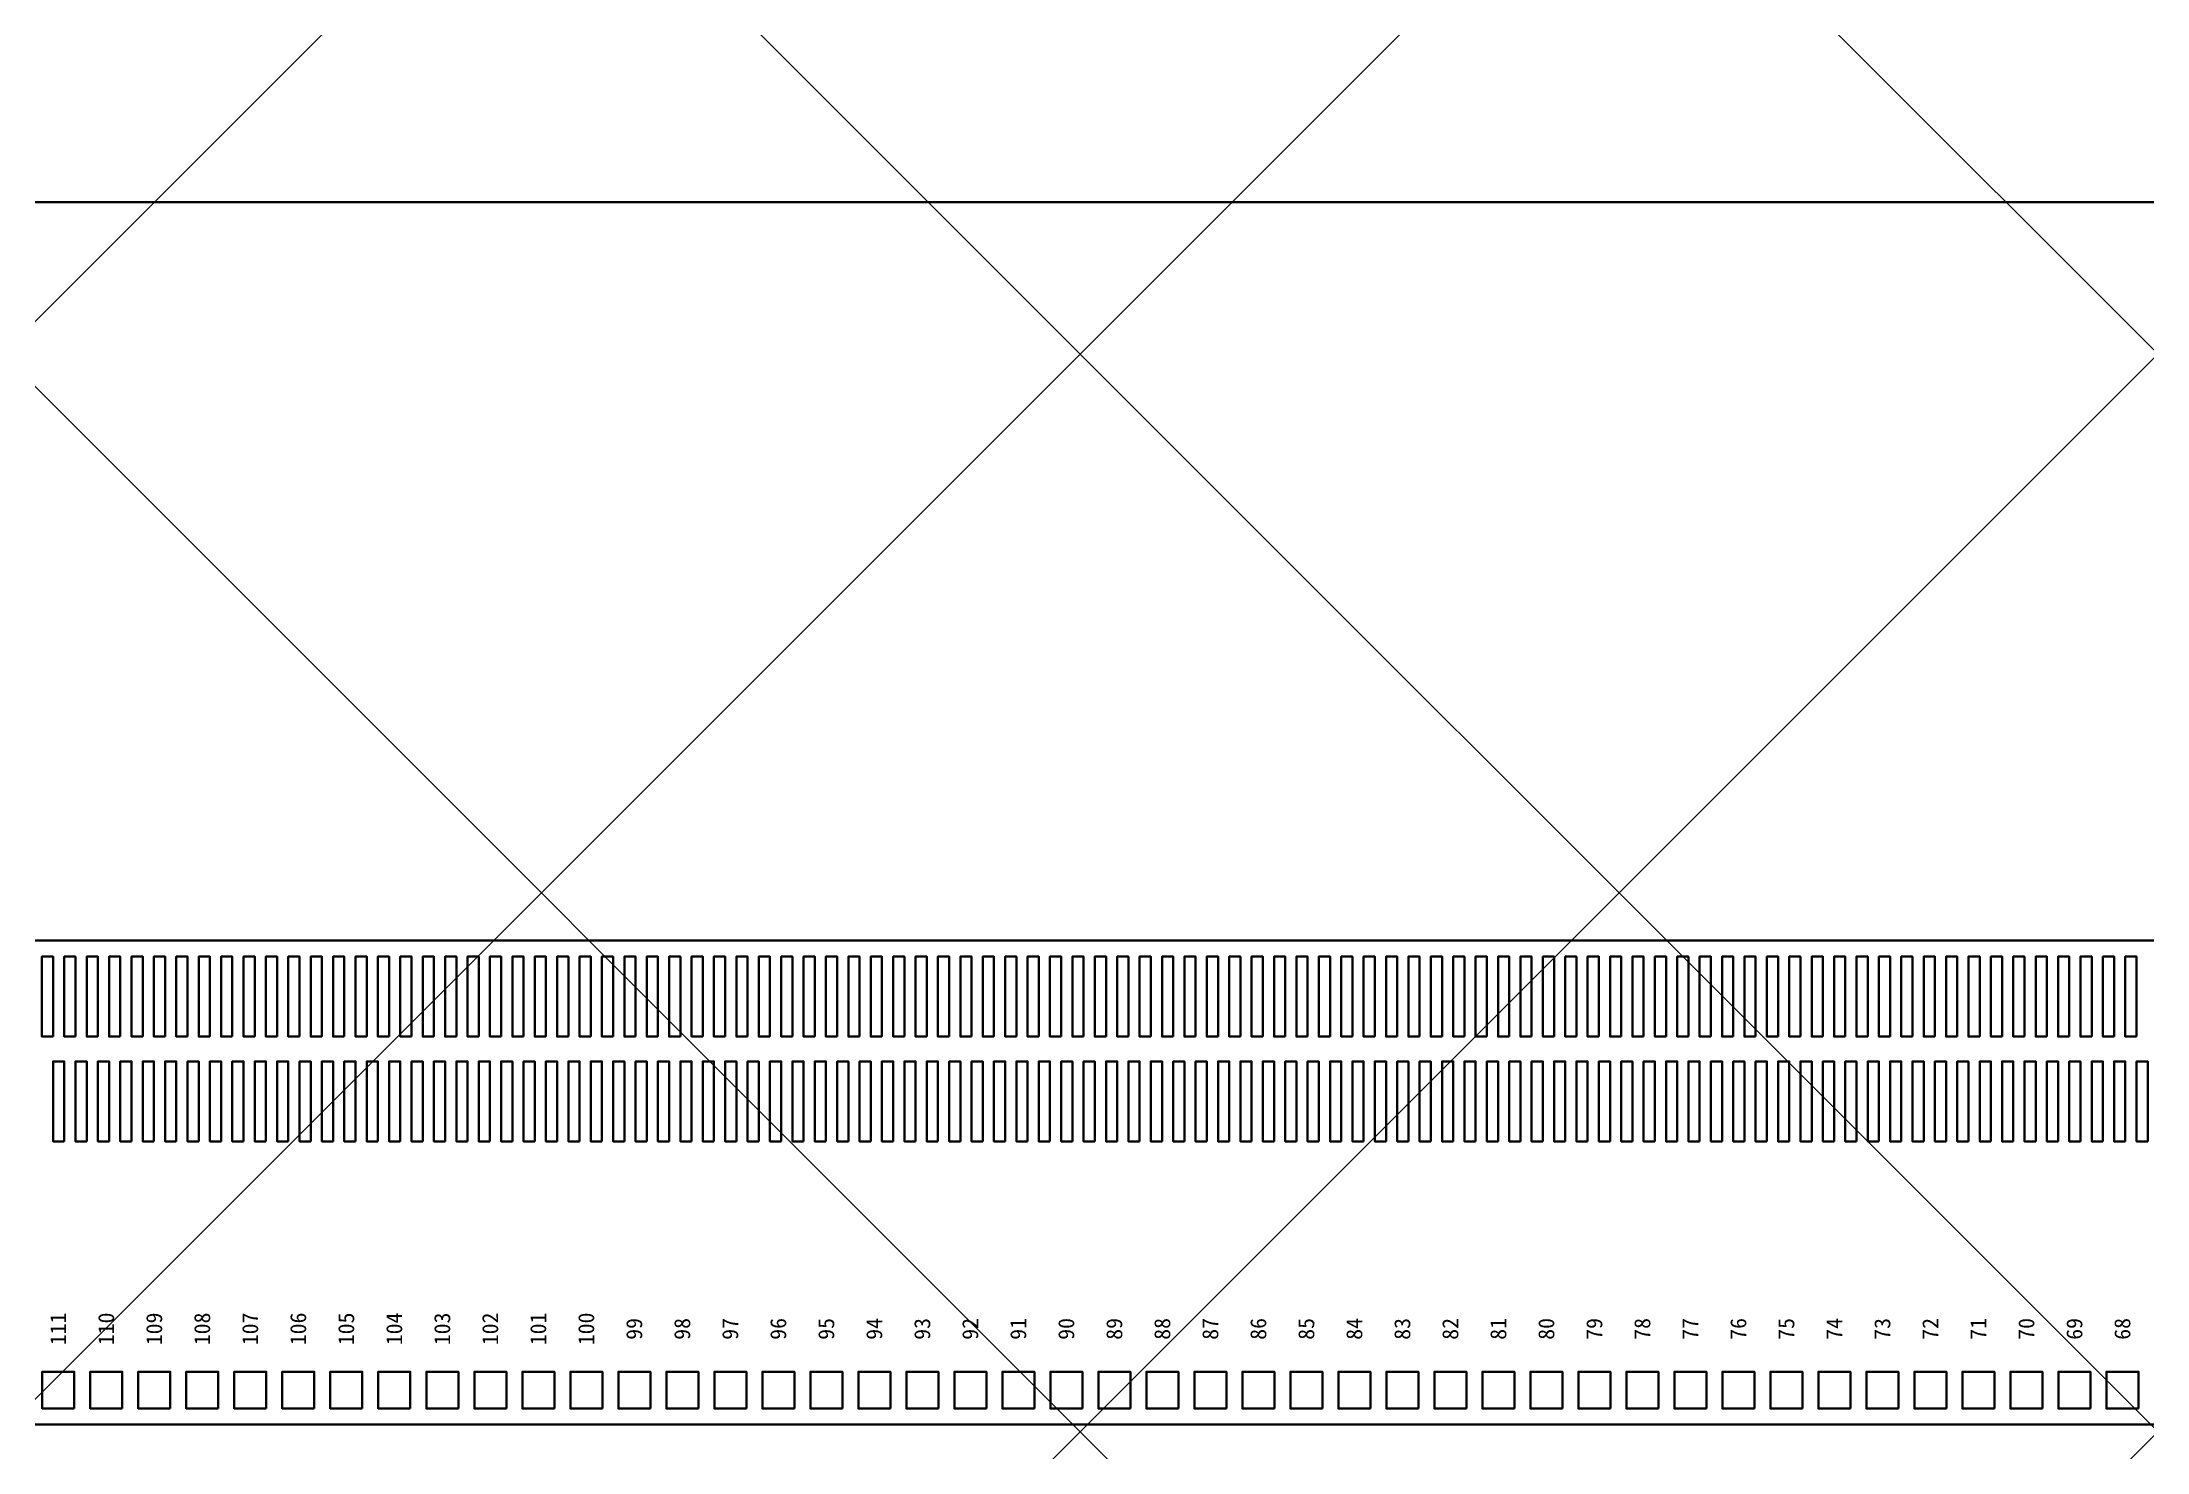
# Model space of a CAD drawing. Header units: millimetres. Extents: x -14728 to -14345, y -1653 to -1382.
# Drawn here: x -14631.033 to -14628.402, y -1500.549 to -1498.786 of the extents above; entities that cross this region are included whole.
import ezdxf
from ezdxf.enums import TextEntityAlignment as Align

# ---------------------------------------------------------------- set-up
doc = ezdxf.new("R2010")
doc.units = ezdxf.units.MM
doc.layers.add('L122.drawing', color=7, linetype='Continuous', lineweight=100)
doc.layers.add('TFT_line.drawing', color=3, linetype='Continuous', lineweight=100)
doc.layers.add('lcd', color=4, linetype='Continuous')
doc.layers.add('T-SHADING黑白双面胶', color=5, linetype='Continuous')
doc.styles.get("Standard").update_dxf_attribs({"font": 'SimSun.ttf'})

# ---------------------------------------------------------------- blocks, each defined once
blk = doc.blocks.new('BL20260327')
at = {"layer": 'T-SHADING黑白双面胶', "ltscale": 0.2}
h = blk.add_hatch(dxfattribs=at)
h.set_pattern_fill('ANSI37,_O', color=256, scale=0.3)
h.set_pattern_definition([(45, (-15383.40399561759, 139.4954036169188), (-0.6735192090801864, 0.6735192090801865), []), (135, (-15383.40399561759, 139.4954036169188), (-0.6735192090801865, -0.6735192090801864), [])])
h.paths.add_polyline_path([(-14838.02374252227, -1518.564671805531), (-14838.02374252227, -1448.74467180553), (-14889.62374252227, -1448.74467180553), (-14889.62374252227, -1518.56467180553)])
h.paths.add_polyline_path([(-14839.22374252224, -1515.344671805531), (-14888.42374252227, -1515.34467180553), (-14888.42374252227, -1449.944671805531), (-14839.22374252227, -1449.944671805531)], flags=16)
blk = doc.blocks.new('NV3030B1N_PAD_NOshift')
at = {"layer": 'TFT_line.drawing', "color": 3, "linetype": 'Continuous', "lineweight": 100}
for points in [[(-7.65, -0.3025), (7.65, -0.3025), (7.65, 0.3025), (-7.65, 0.3025)], [(-3.29, 0.1825), (-3.276, 0.1825), (-3.276, 0.2825), (-3.29, 0.2825)], [(-3.262, 0.1825), (-3.248, 0.1825), (-3.248, 0.2825), (-3.262, 0.2825)], [(-3.234, 0.1825), (-3.22, 0.1825), (-3.22, 0.2825), (-3.234, 0.2825)], [(-3.206, 0.1825), (-3.192, 0.1825), (-3.192, 0.2825), (-3.206, 0.2825)], [(-3.178, 0.1825), (-3.164, 0.1825), (-3.164, 0.2825), (-3.178, 0.2825)], [(-3.15, 0.1825), (-3.136, 0.1825), (-3.136, 0.2825), (-3.15, 0.2825)], [(-3.122, 0.1825), (-3.108, 0.1825), (-3.108, 0.2825), (-3.122, 0.2825)], [(-3.094, 0.1825), (-3.08, 0.1825), (-3.08, 0.2825), (-3.094, 0.2825)], [(-3.066, 0.1825), (-3.052, 0.1825), (-3.052, 0.2825), (-3.066, 0.2825)], [(-3.038, 0.1825), (-3.024, 0.1825), (-3.024, 0.2825), (-3.038, 0.2825)], [(-3.01, 0.1825), (-2.996, 0.1825), (-2.996, 0.2825), (-3.01, 0.2825)], [(-2.982, 0.1825), (-2.968, 0.1825), (-2.968, 0.2825), (-2.982, 0.2825)], [(-2.954, 0.1825), (-2.94, 0.1825), (-2.94, 0.2825), (-2.954, 0.2825)], [(-2.926, 0.1825), (-2.912, 0.1825), (-2.912, 0.2825), (-2.926, 0.2825)], [(-2.898, 0.1825), (-2.884, 0.1825), (-2.884, 0.2825), (-2.898, 0.2825)], [(-2.87, 0.1825), (-2.856, 0.1825), (-2.856, 0.2825), (-2.87, 0.2825)], [(-2.842, 0.1825), (-2.828, 0.1825), (-2.828, 0.2825), (-2.842, 0.2825)], [(-2.814, 0.1825), (-2.8, 0.1825), (-2.8, 0.2825), (-2.814, 0.2825)], [(-2.786, 0.1825), (-2.772, 0.1825), (-2.772, 0.2825), (-2.786, 0.2825)], [(-2.758, 0.1825), (-2.744, 0.1825), (-2.744, 0.2825), (-2.758, 0.2825)], [(-2.73, 0.1825), (-2.716, 0.1825), (-2.716, 0.2825), (-2.73, 0.2825)], [(-2.702, 0.1825), (-2.688, 0.1825), (-2.688, 0.2825), (-2.702, 0.2825)], [(-2.674, 0.1825), (-2.66, 0.1825), (-2.66, 0.2825), (-2.674, 0.2825)], [(-2.646, 0.1825), (-2.632, 0.1825), (-2.632, 0.2825), (-2.646, 0.2825)], [(-2.618, 0.1825), (-2.604, 0.1825), (-2.604, 0.2825), (-2.618, 0.2825)], [(-2.59, 0.1825), (-2.576, 0.1825), (-2.576, 0.2825), (-2.59, 0.2825)], [(-2.562, 0.1825), (-2.548, 0.1825), (-2.548, 0.2825), (-2.562, 0.2825)], [(-2.534, 0.1825), (-2.52, 0.1825), (-2.52, 0.2825), (-2.534, 0.2825)], [(-2.506, 0.1825), (-2.492, 0.1825), (-2.492, 0.2825), (-2.506, 0.2825)], [(-2.478, 0.1825), (-2.464, 0.1825), (-2.464, 0.2825), (-2.478, 0.2825)], [(-2.45, 0.1825), (-2.436, 0.1825), (-2.436, 0.2825), (-2.45, 0.2825)], [(-2.422, 0.1825), (-2.408, 0.1825), (-2.408, 0.2825), (-2.422, 0.2825)], [(-2.394, 0.1825), (-2.38, 0.1825), (-2.38, 0.2825), (-2.394, 0.2825)], [(-2.366, 0.1825), (-2.352, 0.1825), (-2.352, 0.2825), (-2.366, 0.2825)], [(-2.338, 0.1825), (-2.324, 0.1825), (-2.324, 0.2825), (-2.338, 0.2825)], [(-2.31, 0.1825), (-2.296, 0.1825), (-2.296, 0.2825), (-2.31, 0.2825)], [(-2.282, 0.1825), (-2.268, 0.1825), (-2.268, 0.2825), (-2.282, 0.2825)], [(-2.254, 0.1825), (-2.24, 0.1825), (-2.24, 0.2825), (-2.254, 0.2825)], [(-2.226, 0.1825), (-2.212, 0.1825), (-2.212, 0.2825), (-2.226, 0.2825)], [(-2.198, 0.1825), (-2.184, 0.1825), (-2.184, 0.2825), (-2.198, 0.2825)], [(-2.17, 0.1825), (-2.156, 0.1825), (-2.156, 0.2825), (-2.17, 0.2825)], [(-2.142, 0.1825), (-2.128, 0.1825), (-2.128, 0.2825), (-2.142, 0.2825)], [(-2.114, 0.1825), (-2.1, 0.1825), (-2.1, 0.2825), (-2.114, 0.2825)], [(-2.086, 0.1825), (-2.072, 0.1825), (-2.072, 0.2825), (-2.086, 0.2825)], [(-2.058, 0.1825), (-2.044, 0.1825), (-2.044, 0.2825), (-2.058, 0.2825)], [(-2.03, 0.1825), (-2.016, 0.1825), (-2.016, 0.2825), (-2.03, 0.2825)], [(-2.002, 0.1825), (-1.988, 0.1825), (-1.988, 0.2825), (-2.002, 0.2825)], [(-1.974, 0.1825), (-1.96, 0.1825), (-1.96, 0.2825), (-1.974, 0.2825)], [(-1.946, 0.1825), (-1.932, 0.1825), (-1.932, 0.2825), (-1.946, 0.2825)], [(-1.918, 0.1825), (-1.904, 0.1825), (-1.904, 0.2825), (-1.918, 0.2825)], [(-1.89, 0.1825), (-1.876, 0.1825), (-1.876, 0.2825), (-1.89, 0.2825)], [(-1.862, 0.1825), (-1.848, 0.1825), (-1.848, 0.2825), (-1.862, 0.2825)], [(-1.834, 0.1825), (-1.82, 0.1825), (-1.82, 0.2825), (-1.834, 0.2825)], [(-1.806, 0.1825), (-1.792, 0.1825), (-1.792, 0.2825), (-1.806, 0.2825)], [(-1.778, 0.1825), (-1.764, 0.1825), (-1.764, 0.2825), (-1.778, 0.2825)], [(-1.75, 0.1825), (-1.736, 0.1825), (-1.736, 0.2825), (-1.75, 0.2825)], [(-1.722, 0.1825), (-1.708, 0.1825), (-1.708, 0.2825), (-1.722, 0.2825)], [(-1.694, 0.1825), (-1.68, 0.1825), (-1.68, 0.2825), (-1.694, 0.2825)], [(-1.666, 0.1825), (-1.652, 0.1825), (-1.652, 0.2825), (-1.666, 0.2825)], [(-1.638, 0.1825), (-1.624, 0.1825), (-1.624, 0.2825), (-1.638, 0.2825)], [(-1.61, 0.1825), (-1.596, 0.1825), (-1.596, 0.2825), (-1.61, 0.2825)], [(-1.582, 0.1825), (-1.568, 0.1825), (-1.568, 0.2825), (-1.582, 0.2825)], [(-1.554, 0.1825), (-1.54, 0.1825), (-1.54, 0.2825), (-1.554, 0.2825)], [(-1.526, 0.1825), (-1.512, 0.1825), (-1.512, 0.2825), (-1.526, 0.2825)], [(-1.498, 0.1825), (-1.484, 0.1825), (-1.484, 0.2825), (-1.498, 0.2825)], [(-1.47, 0.1825), (-1.456, 0.1825), (-1.456, 0.2825), (-1.47, 0.2825)], [(-1.442, 0.1825), (-1.428, 0.1825), (-1.428, 0.2825), (-1.442, 0.2825)], [(-1.414, 0.1825), (-1.4, 0.1825), (-1.4, 0.2825), (-1.414, 0.2825)], [(-1.386, 0.1825), (-1.372, 0.1825), (-1.372, 0.2825), (-1.386, 0.2825)], [(-1.358, 0.1825), (-1.344, 0.1825), (-1.344, 0.2825), (-1.358, 0.2825)], [(-1.33, 0.1825), (-1.316, 0.1825), (-1.316, 0.2825), (-1.33, 0.2825)], [(-1.302, 0.1825), (-1.288, 0.1825), (-1.288, 0.2825), (-1.302, 0.2825)], [(-1.274, 0.1825), (-1.26, 0.1825), (-1.26, 0.2825), (-1.274, 0.2825)], [(-1.246, 0.1825), (-1.232, 0.1825), (-1.232, 0.2825), (-1.246, 0.2825)], [(-1.218, 0.1825), (-1.204, 0.1825), (-1.204, 0.2825), (-1.218, 0.2825)], [(-1.19, 0.1825), (-1.176, 0.1825), (-1.176, 0.2825), (-1.19, 0.2825)], [(-1.162, 0.1825), (-1.148, 0.1825), (-1.148, 0.2825), (-1.162, 0.2825)], [(-1.134, 0.1825), (-1.12, 0.1825), (-1.12, 0.2825), (-1.134, 0.2825)], [(-1.106, 0.1825), (-1.092, 0.1825), (-1.092, 0.2825), (-1.106, 0.2825)], [(-1.078, 0.1825), (-1.064, 0.1825), (-1.064, 0.2825), (-1.078, 0.2825)], [(-1.05, 0.1825), (-1.036, 0.1825), (-1.036, 0.2825), (-1.05, 0.2825)], [(-1.022, 0.1825), (-1.008, 0.1825), (-1.008, 0.2825), (-1.022, 0.2825)], [(-0.994, 0.1825), (-0.98, 0.1825), (-0.98, 0.2825), (-0.994, 0.2825)], [(-0.966, 0.1825), (-0.952, 0.1825), (-0.952, 0.2825), (-0.966, 0.2825)], [(-0.938, 0.1825), (-0.924, 0.1825), (-0.924, 0.2825), (-0.938, 0.2825)], [(-0.91, 0.1825), (-0.8959999999999999, 0.1825), (-0.8959999999999999, 0.2825), (-0.91, 0.2825)], [(-0.8820000000000001, 0.1825), (-0.8680000000000001, 0.1825), (-0.8680000000000001, 0.2825), (-0.8820000000000001, 0.2825)], [(-0.8540000000000001, 0.1825), (-0.8400000000000001, 0.1825), (-0.8400000000000001, 0.2825), (-0.8540000000000001, 0.2825)], [(-0.8260000000000001, 0.1825), (-0.812, 0.1825), (-0.812, 0.2825), (-0.8260000000000001, 0.2825)], [(-0.7979999999999999, 0.1825), (-0.784, 0.1825), (-0.784, 0.2825), (-0.7979999999999999, 0.2825)], [(-0.77, 0.1825), (-0.7560000000000001, 0.1825), (-0.7560000000000001, 0.2825), (-0.77, 0.2825)], [(-0.7420000000000001, 0.1825), (-0.7280000000000001, 0.1825), (-0.7280000000000001, 0.2825), (-0.7420000000000001, 0.2825)], [(-0.7140000000000001, 0.1825), (-0.7000000000000001, 0.1825), (-0.7000000000000001, 0.2825), (-0.7140000000000001, 0.2825)], [(-0.686, 0.1825), (-0.672, 0.1825), (-0.672, 0.2825), (-0.686, 0.2825)], [(-3.304, 0.0515), (-3.29, 0.0515), (-3.29, 0.1515), (-3.304, 0.1515)], [(-3.276, 0.0515), (-3.262, 0.0515), (-3.262, 0.1515), (-3.276, 0.1515)], [(-3.248, 0.0515), (-3.234, 0.0515), (-3.234, 0.1515), (-3.248, 0.1515)], [(-3.22, 0.0515), (-3.206, 0.0515), (-3.206, 0.1515), (-3.22, 0.1515)], [(-3.192, 0.0515), (-3.178, 0.0515), (-3.178, 0.1515), (-3.192, 0.1515)], [(-3.164, 0.0515), (-3.15, 0.0515), (-3.15, 0.1515), (-3.164, 0.1515)], [(-3.136, 0.0515), (-3.122, 0.0515), (-3.122, 0.1515), (-3.136, 0.1515)], [(-3.108, 0.0515), (-3.094, 0.0515), (-3.094, 0.1515), (-3.108, 0.1515)], [(-3.08, 0.0515), (-3.066, 0.0515), (-3.066, 0.1515), (-3.08, 0.1515)], [(-3.052, 0.0515), (-3.038, 0.0515), (-3.038, 0.1515), (-3.052, 0.1515)], [(-3.024, 0.0515), (-3.01, 0.0515), (-3.01, 0.1515), (-3.024, 0.1515)], [(-2.996, 0.0515), (-2.982, 0.0515), (-2.982, 0.1515), (-2.996, 0.1515)], [(-2.968, 0.0515), (-2.954, 0.0515), (-2.954, 0.1515), (-2.968, 0.1515)], [(-2.94, 0.0515), (-2.926, 0.0515), (-2.926, 0.1515), (-2.94, 0.1515)], [(-2.912, 0.0515), (-2.898, 0.0515), (-2.898, 0.1515), (-2.912, 0.1515)], [(-2.884, 0.0515), (-2.87, 0.0515), (-2.87, 0.1515), (-2.884, 0.1515)], [(-2.856, 0.0515), (-2.842, 0.0515), (-2.842, 0.1515), (-2.856, 0.1515)], [(-2.828, 0.0515), (-2.814, 0.0515), (-2.814, 0.1515), (-2.828, 0.1515)], [(-2.8, 0.0515), (-2.786, 0.0515), (-2.786, 0.1515), (-2.8, 0.1515)], [(-2.772, 0.0515), (-2.758, 0.0515), (-2.758, 0.1515), (-2.772, 0.1515)], [(-2.744, 0.0515), (-2.73, 0.0515), (-2.73, 0.1515), (-2.744, 0.1515)], [(-2.716, 0.0515), (-2.702, 0.0515), (-2.702, 0.1515), (-2.716, 0.1515)], [(-2.688, 0.0515), (-2.674, 0.0515), (-2.674, 0.1515), (-2.688, 0.1515)], [(-2.66, 0.0515), (-2.646, 0.0515), (-2.646, 0.1515), (-2.66, 0.1515)], [(-2.632, 0.0515), (-2.618, 0.0515), (-2.618, 0.1515), (-2.632, 0.1515)], [(-2.604, 0.0515), (-2.59, 0.0515), (-2.59, 0.1515), (-2.604, 0.1515)], [(-2.576, 0.0515), (-2.562, 0.0515), (-2.562, 0.1515), (-2.576, 0.1515)], [(-2.548, 0.0515), (-2.534, 0.0515), (-2.534, 0.1515), (-2.548, 0.1515)], [(-2.52, 0.0515), (-2.506, 0.0515), (-2.506, 0.1515), (-2.52, 0.1515)], [(-2.492, 0.0515), (-2.478, 0.0515), (-2.478, 0.1515), (-2.492, 0.1515)], [(-2.464, 0.0515), (-2.45, 0.0515), (-2.45, 0.1515), (-2.464, 0.1515)], [(-2.436, 0.0515), (-2.422, 0.0515), (-2.422, 0.1515), (-2.436, 0.1515)], [(-2.408, 0.0515), (-2.394, 0.0515), (-2.394, 0.1515), (-2.408, 0.1515)], [(-2.38, 0.0515), (-2.366, 0.0515), (-2.366, 0.1515), (-2.38, 0.1515)], [(-2.352, 0.0515), (-2.338, 0.0515), (-2.338, 0.1515), (-2.352, 0.1515)], [(-2.324, 0.0515), (-2.31, 0.0515), (-2.31, 0.1515), (-2.324, 0.1515)], [(-2.296, 0.0515), (-2.282, 0.0515), (-2.282, 0.1515), (-2.296, 0.1515)], [(-2.268, 0.0515), (-2.254, 0.0515), (-2.254, 0.1515), (-2.268, 0.1515)], [(-2.24, 0.0515), (-2.226, 0.0515), (-2.226, 0.1515), (-2.24, 0.1515)], [(-2.212, 0.0515), (-2.198, 0.0515), (-2.198, 0.1515), (-2.212, 0.1515)], [(-2.184, 0.0515), (-2.17, 0.0515), (-2.17, 0.1515), (-2.184, 0.1515)], [(-2.156, 0.0515), (-2.142, 0.0515), (-2.142, 0.1515), (-2.156, 0.1515)], [(-2.128, 0.0515), (-2.114, 0.0515), (-2.114, 0.1515), (-2.128, 0.1515)], [(-2.1, 0.0515), (-2.086, 0.0515), (-2.086, 0.1515), (-2.1, 0.1515)], [(-2.072, 0.0515), (-2.058, 0.0515), (-2.058, 0.1515), (-2.072, 0.1515)], [(-2.044, 0.0515), (-2.03, 0.0515), (-2.03, 0.1515), (-2.044, 0.1515)], [(-2.016, 0.0515), (-2.002, 0.0515), (-2.002, 0.1515), (-2.016, 0.1515)], [(-1.988, 0.0515), (-1.974, 0.0515), (-1.974, 0.1515), (-1.988, 0.1515)], [(-1.96, 0.0515), (-1.946, 0.0515), (-1.946, 0.1515), (-1.96, 0.1515)], [(-1.932, 0.0515), (-1.918, 0.0515), (-1.918, 0.1515), (-1.932, 0.1515)], [(-1.904, 0.0515), (-1.89, 0.0515), (-1.89, 0.1515), (-1.904, 0.1515)], [(-1.876, 0.0515), (-1.862, 0.0515), (-1.862, 0.1515), (-1.876, 0.1515)], [(-1.848, 0.0515), (-1.834, 0.0515), (-1.834, 0.1515), (-1.848, 0.1515)], [(-1.82, 0.0515), (-1.806, 0.0515), (-1.806, 0.1515), (-1.82, 0.1515)], [(-1.792, 0.0515), (-1.778, 0.0515), (-1.778, 0.1515), (-1.792, 0.1515)], [(-1.764, 0.0515), (-1.75, 0.0515), (-1.75, 0.1515), (-1.764, 0.1515)], [(-1.736, 0.0515), (-1.722, 0.0515), (-1.722, 0.1515), (-1.736, 0.1515)], [(-1.708, 0.0515), (-1.694, 0.0515), (-1.694, 0.1515), (-1.708, 0.1515)], [(-1.68, 0.0515), (-1.666, 0.0515), (-1.666, 0.1515), (-1.68, 0.1515)], [(-1.652, 0.0515), (-1.638, 0.0515), (-1.638, 0.1515), (-1.652, 0.1515)], [(-1.624, 0.0515), (-1.61, 0.0515), (-1.61, 0.1515), (-1.624, 0.1515)], [(-1.596, 0.0515), (-1.582, 0.0515), (-1.582, 0.1515), (-1.596, 0.1515)], [(-1.568, 0.0515), (-1.554, 0.0515), (-1.554, 0.1515), (-1.568, 0.1515)], [(-1.54, 0.0515), (-1.526, 0.0515), (-1.526, 0.1515), (-1.54, 0.1515)], [(-1.512, 0.0515), (-1.498, 0.0515), (-1.498, 0.1515), (-1.512, 0.1515)], [(-1.484, 0.0515), (-1.47, 0.0515), (-1.47, 0.1515), (-1.484, 0.1515)], [(-1.456, 0.0515), (-1.442, 0.0515), (-1.442, 0.1515), (-1.456, 0.1515)], [(-1.428, 0.0515), (-1.414, 0.0515), (-1.414, 0.1515), (-1.428, 0.1515)], [(-1.4, 0.0515), (-1.386, 0.0515), (-1.386, 0.1515), (-1.4, 0.1515)], [(-1.372, 0.0515), (-1.358, 0.0515), (-1.358, 0.1515), (-1.372, 0.1515)], [(-1.344, 0.0515), (-1.33, 0.0515), (-1.33, 0.1515), (-1.344, 0.1515)], [(-1.316, 0.0515), (-1.302, 0.0515), (-1.302, 0.1515), (-1.316, 0.1515)], [(-1.288, 0.0515), (-1.274, 0.0515), (-1.274, 0.1515), (-1.288, 0.1515)], [(-1.26, 0.0515), (-1.246, 0.0515), (-1.246, 0.1515), (-1.26, 0.1515)], [(-1.232, 0.0515), (-1.218, 0.0515), (-1.218, 0.1515), (-1.232, 0.1515)], [(-1.204, 0.0515), (-1.19, 0.0515), (-1.19, 0.1515), (-1.204, 0.1515)], [(-1.176, 0.0515), (-1.162, 0.0515), (-1.162, 0.1515), (-1.176, 0.1515)], [(-1.148, 0.0515), (-1.134, 0.0515), (-1.134, 0.1515), (-1.148, 0.1515)], [(-1.12, 0.0515), (-1.106, 0.0515), (-1.106, 0.1515), (-1.12, 0.1515)], [(-1.092, 0.0515), (-1.078, 0.0515), (-1.078, 0.1515), (-1.092, 0.1515)], [(-1.064, 0.0515), (-1.05, 0.0515), (-1.05, 0.1515), (-1.064, 0.1515)], [(-1.036, 0.0515), (-1.022, 0.0515), (-1.022, 0.1515), (-1.036, 0.1515)], [(-1.008, 0.0515), (-0.994, 0.0515), (-0.994, 0.1515), (-1.008, 0.1515)], [(-0.98, 0.0515), (-0.966, 0.0515), (-0.966, 0.1515), (-0.98, 0.1515)], [(-0.952, 0.0515), (-0.938, 0.0515), (-0.938, 0.1515), (-0.952, 0.1515)], [(-0.924, 0.0515), (-0.91, 0.0515), (-0.91, 0.1515), (-0.924, 0.1515)], [(-0.8959999999999999, 0.0515), (-0.8820000000000001, 0.0515), (-0.8820000000000001, 0.1515), (-0.8959999999999999, 0.1515)], [(-0.8680000000000001, 0.0515), (-0.8540000000000001, 0.0515), (-0.8540000000000001, 0.1515), (-0.8680000000000001, 0.1515)], [(-0.8400000000000001, 0.0515), (-0.8260000000000001, 0.0515), (-0.8260000000000001, 0.1515), (-0.8400000000000001, 0.1515)], [(-0.812, 0.0515), (-0.7979999999999999, 0.0515), (-0.7979999999999999, 0.1515), (-0.812, 0.1515)], [(-0.784, 0.0515), (-0.77, 0.0515), (-0.77, 0.1515), (-0.784, 0.1515)], [(-0.7560000000000001, 0.0515), (-0.7420000000000001, 0.0515), (-0.7420000000000001, 0.1515), (-0.7560000000000001, 0.1515)], [(-0.7280000000000001, 0.0515), (-0.7140000000000001, 0.0515), (-0.7140000000000001, 0.1515), (-0.7280000000000001, 0.1515)], [(-0.7000000000000001, 0.0515), (-0.686, 0.0515), (-0.686, 0.1515), (-0.7000000000000001, 0.1515)], [(-3.2925, -0.2825), (-3.2525, -0.2825), (-3.2525, -0.2365), (-3.2925, -0.2365)], [(-3.2325, -0.2825), (-3.1925, -0.2825), (-3.1925, -0.2365), (-3.2325, -0.2365)], [(-3.1725, -0.2825), (-3.1325, -0.2825), (-3.1325, -0.2365), (-3.1725, -0.2365)], [(-3.1125, -0.2825), (-3.0725, -0.2825), (-3.0725, -0.2365), (-3.1125, -0.2365)], [(-3.0525, -0.2825), (-3.0125, -0.2825), (-3.0125, -0.2365), (-3.0525, -0.2365)], [(-2.9925, -0.2825), (-2.9525, -0.2825), (-2.9525, -0.2365), (-2.9925, -0.2365)], [(-2.9325, -0.2825), (-2.8925, -0.2825), (-2.8925, -0.2365), (-2.9325, -0.2365)], [(-2.8725, -0.2825), (-2.8325, -0.2825), (-2.8325, -0.2365), (-2.8725, -0.2365)], [(-2.8125, -0.2825), (-2.7725, -0.2825), (-2.7725, -0.2365), (-2.8125, -0.2365)], [(-2.7525, -0.2825), (-2.7125, -0.2825), (-2.7125, -0.2365), (-2.7525, -0.2365)], [(-2.6925, -0.2825), (-2.6525, -0.2825), (-2.6525, -0.2365), (-2.6925, -0.2365)], [(-2.6325, -0.2825), (-2.5925, -0.2825), (-2.5925, -0.2365), (-2.6325, -0.2365)], [(-2.5725, -0.2825), (-2.5325, -0.2825), (-2.5325, -0.2365), (-2.5725, -0.2365)], [(-2.5125, -0.2825), (-2.4725, -0.2825), (-2.4725, -0.2365), (-2.5125, -0.2365)], [(-2.4525, -0.2825), (-2.4125, -0.2825), (-2.4125, -0.2365), (-2.4525, -0.2365)], [(-2.3925, -0.2825), (-2.3525, -0.2825), (-2.3525, -0.2365), (-2.3925, -0.2365)], [(-2.3325, -0.2825), (-2.2925, -0.2825), (-2.2925, -0.2365), (-2.3325, -0.2365)], [(-2.2725, -0.2825), (-2.2325, -0.2825), (-2.2325, -0.2365), (-2.2725, -0.2365)], [(-2.2125, -0.2825), (-2.1725, -0.2825), (-2.1725, -0.2365), (-2.2125, -0.2365)], [(-2.1525, -0.2825), (-2.1125, -0.2825), (-2.1125, -0.2365), (-2.1525, -0.2365)], [(-2.0925, -0.2825), (-2.0525, -0.2825), (-2.0525, -0.2365), (-2.0925, -0.2365)], [(-2.0325, -0.2825), (-1.9925, -0.2825), (-1.9925, -0.2365), (-2.0325, -0.2365)], [(-1.9725, -0.2825), (-1.9325, -0.2825), (-1.9325, -0.2365), (-1.9725, -0.2365)], [(-1.9125, -0.2825), (-1.8725, -0.2825), (-1.8725, -0.2365), (-1.9125, -0.2365)], [(-1.8525, -0.2825), (-1.8125, -0.2825), (-1.8125, -0.2365), (-1.8525, -0.2365)], [(-1.7925, -0.2825), (-1.7525, -0.2825), (-1.7525, -0.2365), (-1.7925, -0.2365)], [(-1.7325, -0.2825), (-1.6925, -0.2825), (-1.6925, -0.2365), (-1.7325, -0.2365)], [(-1.6725, -0.2825), (-1.6325, -0.2825), (-1.6325, -0.2365), (-1.6725, -0.2365)], [(-1.6125, -0.2825), (-1.5725, -0.2825), (-1.5725, -0.2365), (-1.6125, -0.2365)], [(-1.5525, -0.2825), (-1.5125, -0.2825), (-1.5125, -0.2365), (-1.5525, -0.2365)], [(-1.4925, -0.2825), (-1.4525, -0.2825), (-1.4525, -0.2365), (-1.4925, -0.2365)], [(-1.4325, -0.2825), (-1.3925, -0.2825), (-1.3925, -0.2365), (-1.4325, -0.2365)], [(-1.3725, -0.2825), (-1.3325, -0.2825), (-1.3325, -0.2365), (-1.3725, -0.2365)], [(-1.3125, -0.2825), (-1.2725, -0.2825), (-1.2725, -0.2365), (-1.3125, -0.2365)], [(-1.2525, -0.2825), (-1.2125, -0.2825), (-1.2125, -0.2365), (-1.2525, -0.2365)], [(-1.1925, -0.2825), (-1.1525, -0.2825), (-1.1525, -0.2365), (-1.1925, -0.2365)], [(-1.1325, -0.2825), (-1.0925, -0.2825), (-1.0925, -0.2365), (-1.1325, -0.2365)], [(-1.0725, -0.2825), (-1.0325, -0.2825), (-1.0325, -0.2365), (-1.0725, -0.2365)], [(-1.0125, -0.2825), (-0.9725, -0.2825), (-0.9725, -0.2365), (-1.0125, -0.2365)], [(-0.9525, -0.2825), (-0.9125, -0.2825), (-0.9125, -0.2365), (-0.9525, -0.2365)], [(-0.8925000000000001, -0.2825), (-0.8525, -0.2825), (-0.8525, -0.2365), (-0.8925000000000001, -0.2365)], [(-0.8325, -0.2825), (-0.7925000000000001, -0.2825), (-0.7925000000000001, -0.2365), (-0.8325, -0.2365)], [(-0.7725000000000001, -0.2825), (-0.7325, -0.2825), (-0.7325, -0.2365), (-0.7725000000000001, -0.2365)], [(-0.7125, -0.2825), (-0.6725000000000001, -0.2825), (-0.6725000000000001, -0.2365), (-0.7125, -0.2365)]]:
    blk.add_lwpolyline(points, close=True, dxfattribs=at)
blk = doc.blocks.new('ic_all')
at = {"color": 1, "linetype": 'Continuous', "lineweight": 100, "xscale": -1}
blk.add_blockref('NV3030B1N_PAD_NOshift', (0, 0.002), dxfattribs=at)
at = {"layer": 'L122.drawing', "color": 7, "linetype": 'Continuous', "lineweight": 100}
for s, p in [('111', (0.69228, -0.18086)), ('110', (0.7522800000000001, -0.18086)), ('109', (0.8122800000000001, -0.18086)), ('108', (0.87228, -0.18086)), ('107', (0.93228, -0.18086)), ('106', (0.99228, -0.18086)), ('105', (1.05228, -0.18086)), ('104', (1.11228, -0.18086)), ('103', (1.17228, -0.18086)), ('102', (1.23228, -0.18086)), ('101', (1.29228, -0.18086)), ('100', (1.35228, -0.18086)), ('99', (1.41228, -0.18086)), ('98', (1.47228, -0.18086)), ('97', (1.53228, -0.18086)), ('96', (1.59228, -0.18086)), ('95', (1.65228, -0.18086)), ('94', (1.71228, -0.18086)), ('93', (1.77228, -0.18086)), ('92', (1.83228, -0.18086)), ('91', (1.89228, -0.18086)), ('90', (1.95228, -0.18086)), ('89', (2.01228, -0.18086)), ('88', (2.07228, -0.18086)), ('87', (2.13228, -0.18086)), ('86', (2.19228, -0.18086)), ('85', (2.25228, -0.18086)), ('84', (2.31228, -0.18086)), ('83', (2.37228, -0.18086)), ('82', (2.43228, -0.18086)), ('81', (2.49228, -0.18086)), ('80', (2.55228, -0.18086)), ('79', (2.61228, -0.18086)), ('78', (2.67228, -0.18086)), ('77', (2.73228, -0.18086)), ('76', (2.79228, -0.18086)), ('75', (2.85228, -0.18086)), ('74', (2.91228, -0.18086)), ('73', (2.97228, -0.18086)), ('72', (3.03228, -0.18086)), ('71', (3.09228, -0.18086)), ('70', (3.15228, -0.18086)), ('69', (3.21228, -0.18086)), ('68', (3.27228, -0.18086))]:
    blk.add_text(s, height=0.02, rotation=90, dxfattribs=at).set_placement(p, align=Align.MIDDLE_CENTER)
blk = doc.blocks.new('zw$6EA4')
at = {"layer": 'lcd', "color": 4, "linetype": 'Continuous', "lineweight": 100}
blk.add_line((-25.80000000000001, -34.20000000000001), (25.80000000000001, -34.20000000000001), dxfattribs=at)
at = {"color": 1, "linetype": 'Continuous', "lineweight": 100}
blk.add_blockref('ic_all', (0, -35.42750000000001), dxfattribs=at)

msp = doc.modelspace()

# ---------------------------------------------------------------- block references
msp.add_blockref('BL20260327', (232.1186507260009, 17.85821463718776))
at = {"color": 4}
msp.add_blockref('zw$6EA4', (-14631.70509179627, -1464.786457168343), dxfattribs=at)

doc.saveas('drawing.dxf')
